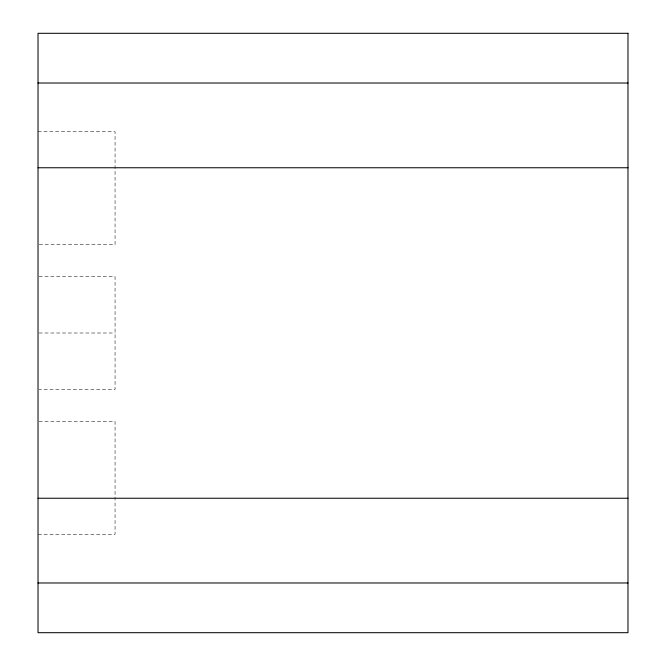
<?xml version="1.0" encoding="UTF-8"?>
<svg xmlns="http://www.w3.org/2000/svg" width="666" height="666" viewBox="0 0 666 666"><rect width="100%" height="100%" fill="white"/><g stroke="black" fill="none" stroke-linecap="round" stroke-linejoin="round"><path stroke-width="0.5" stroke-dasharray="3.33 2.5" d="M38.02 131.71L115.06 131.71L115.06 244.555L38.02 244.555M39.053 276.581L115.06 276.581L115.06 389.419L39.053 389.419M39.053 333L115.06 333M39.053 421.445L115.06 421.445L115.06 534.29L38.02 534.29"/><path stroke-width="1" d="M38.02 83.025L627.98 83.025M38.02 167.757L627.98 167.757M38.02 498.243L627.98 498.243M38.02 582.975L627.98 582.975M627.98 33.3L38.02 33.3L38.02 632.7L627.98 632.7L627.98 33.3"/></g></svg>
